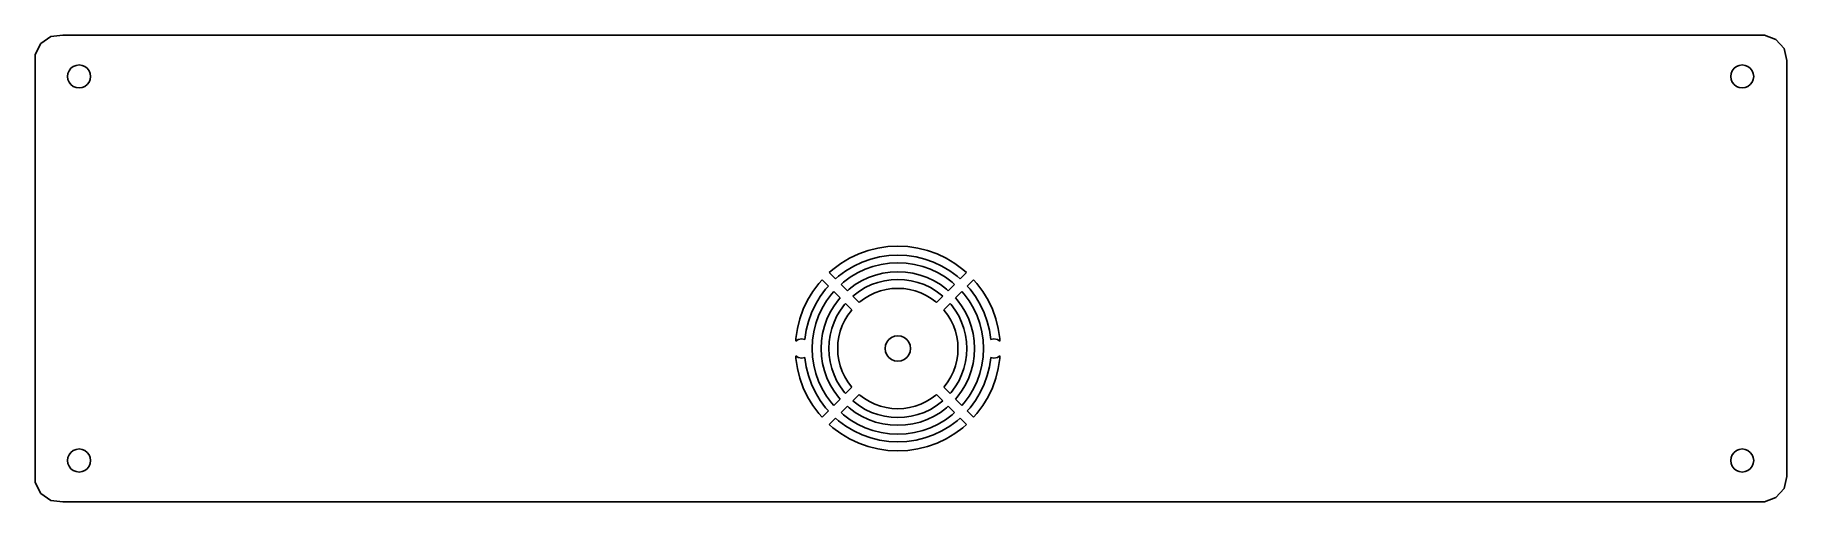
# Model space of a CAD drawing. Header units: metres. Extents: x 0 to 274, y 0 to 73.
import ezdxf

# ---------------------------------------------------------------- set-up
doc = ezdxf.new("R2010")
doc.units = ezdxf.units.M

msp = doc.modelspace()

# ---------------------------------------------------------------- linework, layer by layer
for p, q in [((1.00595, 71.6525), (0.11623, 69.9573)), ((2.58157, 72.7401), (1.00595, 71.6525)), ((4.48213, 72.9708), (2.58157, 72.7401)), ((270.482, 72.9708), (4.48213, 72.9708)), ((272.272, 72.2919), (270.482, 72.9708)), ((273.542, 70.8589), (272.272, 72.2919)), ((0.11623, 69.9573), (0.11623, 3.04272)), ((274, 69), (273.542, 70.8589)), ((274, 4), (274, 69)), ((5.2, 66.5), (5.26132, 66.9659)), ((5.26132, 66.0341), (5.2, 66.5)), ((5.26132, 66.9659), (5.44115, 67.4)), ((5.44115, 65.6), (5.26132, 66.0341)), ((5.44115, 67.4), (5.7272, 67.7728)), ((5.7272, 67.7728), (6.09999, 68.0588)), ((6.09999, 68.0588), (6.53412, 68.2387)), ((6.53412, 68.2387), (7, 68.3)), ((7, 68.3), (7.46587, 68.2387)), ((7.46587, 68.2387), (7.89999, 68.0588)), ((7.89999, 68.0588), (8.27278, 67.7728)), ((8.27278, 67.7728), (8.55884, 67.4)), ((8.55884, 67.4), (8.73866, 66.9659)), ((8.73866, 66.0341), (8.55884, 65.6)), ((8.73866, 66.9659), (8.79999, 66.5)), ((8.79999, 66.5), (8.73866, 66.0341)), ((265.2, 66.5), (265.261, 66.9659)), ((265.261, 66.0341), (265.2, 66.5)), ((265.261, 66.9659), (265.441, 67.4)), ((265.441, 65.6), (265.261, 66.0341)), ((265.441, 67.4), (265.727, 67.7728)), ((265.727, 67.7728), (266.1, 68.0588)), ((266.1, 68.0588), (266.534, 68.2387)), ((266.534, 68.2387), (267, 68.3)), ((267, 68.3), (267.466, 68.2387)), ((267.466, 68.2387), (267.9, 68.0588)), ((267.9, 68.0588), (268.273, 67.7728)), ((268.273, 67.7728), (268.559, 67.4)), ((268.559, 67.4), (268.739, 66.9659)), ((268.739, 66.0341), (268.559, 65.6)), ((268.739, 66.9659), (268.8, 66.5)), ((268.8, 66.5), (268.739, 66.0341)), ((5.7272, 65.2272), (5.44115, 65.6)), ((6.09999, 64.9411), (5.7272, 65.2272)), ((6.53412, 64.7613), (6.09999, 64.9411)), ((7, 64.7), (6.53412, 64.7613)), ((7.46587, 64.7613), (7, 64.7)), ((7.89999, 64.9411), (7.46587, 64.7613)), ((8.27278, 65.2272), (7.89999, 64.9411)), ((8.55884, 65.6), (8.27278, 65.2272)), ((265.727, 65.2272), (265.441, 65.6)), ((266.1, 64.9411), (265.727, 65.2272)), ((266.534, 64.7613), (266.1, 64.9411)), ((267, 64.7), (266.534, 64.7613)), ((267.466, 64.7613), (267, 64.7)), ((267.9, 64.9411), (267.466, 64.7613)), ((268.273, 65.2272), (267.9, 64.9411)), ((268.559, 65.6), (268.273, 65.2272)), ((127.458, 38.1107), (128.877, 38.7821)), ((128.877, 38.7821), (130.355, 39.311)), ((130.355, 39.311), (131.879, 39.6926)), ((131.879, 39.6926), (133.432, 39.9229)), ((133.569, 38.5297), (132.152, 38.3195)), ((133.432, 39.9229), (135, 40)), ((135, 38.6), (133.569, 38.5297)), ((135, 40), (136.568, 39.9229)), ((136.431, 38.5297), (135, 38.6)), ((137.848, 38.3195), (136.431, 38.5297)), ((136.568, 39.9229), (138.121, 39.6926)), ((138.121, 39.6926), (139.645, 39.311)), ((139.645, 39.311), (141.123, 38.7821)), ((141.123, 38.7821), (142.542, 38.1107)), ((124.28, 35.8516), (124.85, 36.3682)), ((125.27, 34.8616), (124.28, 35.8516)), ((124.85, 36.3682), (126.111, 37.3035)), ((126.889, 36.1395), (125.738, 35.2859)), ((126.111, 37.3035), (127.458, 38.1107)), ((128.118, 36.876), (126.889, 36.1395)), ((127.555, 35.1417), (128.683, 35.8177)), ((129.413, 37.4886), (128.118, 36.876)), ((128.683, 35.8177), (129.872, 36.38)), ((130.762, 37.9713), (129.413, 37.4886)), ((129.872, 36.38), (131.11, 36.823)), ((132.152, 38.3195), (130.762, 37.9713)), ((131.11, 36.823), (132.386, 37.1425)), ((132.659, 35.7694), (131.517, 35.4833)), ((132.386, 37.1425), (133.687, 37.3355)), ((133.824, 35.9422), (132.659, 35.7694)), ((133.687, 37.3355), (135, 37.4)), ((135, 36), (133.824, 35.9422)), ((135, 37.4), (136.313, 37.3355)), ((136.176, 35.9422), (135, 36)), ((137.341, 35.7694), (136.176, 35.9422)), ((136.313, 37.3355), (137.614, 37.1425)), ((138.483, 35.4833), (137.341, 35.7694)), ((137.614, 37.1425), (138.89, 36.823)), ((139.238, 37.9713), (137.848, 38.3195)), ((138.89, 36.823), (140.128, 36.38)), ((140.587, 37.4886), (139.238, 37.9713)), ((140.128, 36.38), (141.317, 35.8177)), ((141.882, 36.876), (140.587, 37.4886)), ((141.317, 35.8177), (142.445, 35.1417)), ((143.111, 36.1395), (141.882, 36.876)), ((142.542, 38.1107), (143.889, 37.3035)), ((144.262, 35.2859), (143.111, 36.1395)), ((143.889, 37.3035), (145.15, 36.3682)), ((145.72, 35.8516), (144.73, 34.8616)), ((145.15, 36.3682), (145.72, 35.8516)), ((120.889, 31.5423), (121.696, 32.8891)), ((121.696, 32.8891), (122.632, 34.1503)), ((122.632, 34.1503), (123.148, 34.7202)), ((123.714, 33.2621), (122.861, 32.1113)), ((123.148, 34.7202), (124.138, 33.7303)), ((124.138, 33.7303), (123.714, 33.2621)), ((124.642, 32.5009), (124.987, 32.8818)), ((124.987, 32.8818), (125.977, 31.8918)), ((125.738, 35.2859), (125.27, 34.8616)), ((126.118, 34.0131), (126.499, 34.3583)), ((127.108, 33.0232), (126.118, 34.0131)), ((126.499, 34.3583), (127.555, 35.1417)), ((127.387, 33.2761), (127.108, 33.0232)), ((128.333, 33.9776), (127.387, 33.2761)), ((128.149, 32.3485), (129, 32.9799)), ((129.343, 34.5831), (128.333, 33.9776)), ((129, 32.9799), (129.909, 33.5247)), ((130.408, 35.0865), (129.343, 34.5831)), ((129.909, 33.5247), (130.867, 33.9779)), ((131.517, 35.4833), (130.408, 35.0865)), ((130.867, 33.9779), (131.865, 34.3349)), ((132.271, 32.9952), (131.403, 32.6845)), ((131.865, 34.3349), (132.893, 34.5925)), ((133.166, 33.2194), (132.271, 32.9952)), ((132.893, 34.5925), (133.941, 34.748)), ((134.079, 33.3547), (133.166, 33.2194)), ((133.941, 34.748), (135, 34.8)), ((135, 33.4), (134.079, 33.3547)), ((135, 34.8), (136.059, 34.748)), ((135.921, 33.3547), (135, 33.4)), ((136.834, 33.2194), (135.921, 33.3547)), ((136.059, 34.748), (137.107, 34.5925)), ((137.729, 32.9952), (136.834, 33.2194)), ((137.107, 34.5925), (138.135, 34.3349)), ((138.597, 32.6845), (137.729, 32.9952)), ((138.135, 34.3349), (139.133, 33.9779)), ((139.592, 35.0865), (138.483, 35.4833)), ((139.133, 33.9779), (140.091, 33.5247)), ((140.657, 34.5831), (139.592, 35.0865)), ((140.091, 33.5247), (141, 32.9799)), ((141.667, 33.9776), (140.657, 34.5831)), ((141, 32.9799), (141.851, 32.3485)), ((142.613, 33.2761), (141.667, 33.9776)), ((142.445, 35.1417), (143.501, 34.3583)), ((142.892, 33.0232), (142.613, 33.2761)), ((143.882, 34.0131), (142.892, 33.0232)), ((143.501, 34.3583), (143.882, 34.0131)), ((144.023, 31.8918), (145.013, 32.8818)), ((144.73, 34.8616), (144.262, 35.2859)), ((145.013, 32.8818), (145.358, 32.5009)), ((145.862, 33.7303), (146.852, 34.7202)), ((146.286, 33.2621), (145.862, 33.7303)), ((147.139, 32.1113), (146.286, 33.2621)), ((146.852, 34.7202), (147.368, 34.1503)), ((147.368, 34.1503), (148.304, 32.8891)), ((148.304, 32.8891), (149.111, 31.5423)), ((120.218, 30.1229), (120.889, 31.5423)), ((122.124, 30.8824), (121.511, 29.5872)), ((122.861, 32.1113), (122.124, 30.8824)), ((122.62, 29.1279), (123.182, 30.3167)), ((123.182, 30.3167), (123.858, 31.4446)), ((123.858, 31.4446), (124.642, 32.5009)), ((125.022, 30.6668), (124.417, 29.6568)), ((125.724, 31.6127), (125.022, 30.6668)), ((125.977, 31.8918), (125.724, 31.6127)), ((126.02, 30.0002), (126.651, 30.8514)), ((126.651, 30.8514), (126.825, 31.0433)), ((126.825, 31.0433), (127.815, 30.0533)), ((127.957, 32.1746), (128.149, 32.3485)), ((128.947, 31.1847), (127.957, 32.1746)), ((129.037, 31.2663), (128.947, 31.1847)), ((129.778, 31.8158), (129.037, 31.2663)), ((130.569, 32.2901), (129.778, 31.8158)), ((131.403, 32.6845), (130.569, 32.2901)), ((139.431, 32.2901), (138.597, 32.6845)), ((140.222, 31.8158), (139.431, 32.2901)), ((140.963, 31.2663), (140.222, 31.8158)), ((141.053, 31.1847), (140.963, 31.2663)), ((142.043, 32.1746), (141.053, 31.1847)), ((141.851, 32.3485), (142.043, 32.1746)), ((142.185, 30.0533), (143.175, 31.0433)), ((143.175, 31.0433), (143.349, 30.8514)), ((143.349, 30.8514), (143.98, 30.0002)), ((144.276, 31.6127), (144.023, 31.8918)), ((144.978, 30.6668), (144.276, 31.6127)), ((145.583, 29.6568), (144.978, 30.6668)), ((145.358, 32.5009), (146.142, 31.4446)), ((146.142, 31.4446), (146.818, 30.3167)), ((146.818, 30.3167), (147.38, 29.1279)), ((147.876, 30.8824), (147.139, 32.1113)), ((148.489, 29.5872), (147.876, 30.8824)), ((149.111, 31.5423), (149.782, 30.1229)), ((119.307, 27.1214), (119.689, 28.6445)), ((119.689, 28.6445), (120.218, 30.1229)), ((121.029, 28.2381), (120.681, 26.8483)), ((121.511, 29.5872), (121.029, 28.2381)), ((121.857, 26.6142), (122.177, 27.8898)), ((122.177, 27.8898), (122.62, 29.1279)), ((123.517, 27.4834), (123.231, 26.3411)), ((123.913, 28.5922), (123.517, 27.4834)), ((124.417, 29.6568), (123.913, 28.5922)), ((124.665, 27.1351), (125.022, 28.133)), ((125.022, 28.133), (125.475, 29.0911)), ((125.475, 29.0911), (126.02, 30.0002)), ((126.316, 27.5972), (126.005, 26.7287)), ((126.71, 28.4311), (126.316, 27.5972)), ((127.184, 29.2224), (126.71, 28.4311)), ((127.734, 29.9633), (127.184, 29.2224)), ((127.815, 30.0533), (127.734, 29.9633)), ((142.266, 29.9633), (142.185, 30.0533)), ((142.816, 29.2224), (142.266, 29.9633)), ((143.29, 28.4311), (142.816, 29.2224)), ((143.684, 27.5972), (143.29, 28.4311)), ((143.995, 26.7287), (143.684, 27.5972)), ((143.98, 30.0002), (144.525, 29.0911)), ((144.525, 29.0911), (144.978, 28.133)), ((144.978, 28.133), (145.335, 27.1351)), ((146.087, 28.5922), (145.583, 29.6568)), ((146.483, 27.4834), (146.087, 28.5922)), ((146.769, 26.3411), (146.483, 27.4834)), ((147.38, 29.1279), (147.823, 27.8898)), ((147.823, 27.8898), (148.143, 26.6142)), ((148.971, 28.2381), (148.489, 29.5872)), ((149.319, 26.8483), (148.971, 28.2381)), ((149.782, 30.1229), (150.311, 28.6445)), ((150.311, 28.6445), (150.693, 27.1214)), ((119.056, 25.1386), (119.077, 25.5683)), ((119.426, 25.3858), (119.056, 25.1386)), ((119.077, 25.5683), (119.307, 27.1214)), ((120, 25.5), (119.426, 25.3858)), ((120.469, 25.4067), (120, 25.5)), ((120.47, 25.431), (120.469, 25.4067)), ((120.681, 26.8483), (120.47, 25.431)), ((121.6, 24), (121.665, 25.3134)), ((121.665, 25.3134), (121.857, 26.6142)), ((123.058, 25.1762), (123, 24)), ((123.231, 26.3411), (123.058, 25.1762)), ((124.2, 24), (124.252, 25.0586)), ((124.252, 25.0586), (124.408, 26.107)), ((124.408, 26.107), (124.665, 27.1351)), ((125.645, 24.9214), (125.6, 24)), ((125.781, 25.8338), (125.645, 24.9214)), ((126.005, 26.7287), (125.781, 25.8338)), ((133.068, 24.5176), (133.268, 25)), ((133.268, 25), (133.586, 25.4142)), ((133.586, 25.4142), (134, 25.732)), ((134, 25.732), (134.482, 25.9318)), ((134.482, 25.9318), (135, 26)), ((135, 26), (135.518, 25.9318)), ((135.518, 25.9318), (136, 25.732)), ((136, 25.732), (136.414, 25.4142)), ((136.414, 25.4142), (136.732, 25)), ((136.732, 25), (136.932, 24.5176)), ((144.219, 25.8338), (143.995, 26.7287)), ((144.355, 24.9214), (144.219, 25.8338)), ((144.4, 24), (144.355, 24.9214)), ((145.335, 27.1351), (145.592, 26.107)), ((145.592, 26.107), (145.748, 25.0586)), ((145.748, 25.0586), (145.8, 24)), ((146.942, 25.1762), (146.769, 26.3411)), ((147, 24), (146.942, 25.1762)), ((148.143, 26.6142), (148.335, 25.3134)), ((148.335, 25.3134), (148.4, 24)), ((149.53, 25.431), (149.319, 26.8483)), ((149.531, 25.4067), (149.53, 25.431)), ((150, 25.5), (149.531, 25.4067)), ((150.574, 25.3858), (150, 25.5)), ((150.944, 25.1386), (150.574, 25.3858)), ((150.693, 27.1214), (150.923, 25.5683)), ((150.923, 25.5683), (150.944, 25.1386)), ((119.077, 22.4317), (119.056, 22.8614)), ((119.056, 22.8614), (119.426, 22.6142)), ((119.307, 20.8786), (119.077, 22.4317)), ((119.426, 22.6142), (120, 22.5)), ((120, 22.5), (120.469, 22.5933)), ((120.469, 22.5933), (120.47, 22.569)), ((120.47, 22.569), (120.681, 21.1517)), ((121.665, 22.6866), (121.6, 24)), ((121.857, 21.3858), (121.665, 22.6866)), ((123, 24), (123.058, 22.8238)), ((123.058, 22.8238), (123.231, 21.6589)), ((124.252, 22.9414), (124.2, 24)), ((124.408, 21.893), (124.252, 22.9414)), ((125.6, 24), (125.645, 23.0786)), ((125.645, 23.0786), (125.781, 22.1662)), ((125.781, 22.1662), (126.005, 21.2713)), ((133, 24), (133.068, 24.5176)), ((133.068, 23.4824), (133, 24)), ((133.268, 23), (133.068, 23.4824)), ((133.586, 22.5858), (133.268, 23)), ((134, 22.2679), (133.586, 22.5858)), ((134.482, 22.0681), (134, 22.2679)), ((135, 22), (134.482, 22.0681)), ((135.518, 22.0681), (135, 22)), ((136, 22.2679), (135.518, 22.0681)), ((136.414, 22.5858), (136, 22.2679)), ((136.732, 23), (136.414, 22.5858)), ((136.932, 23.4824), (136.732, 23)), ((136.932, 24.5176), (137, 24)), ((137, 24), (136.932, 23.4824)), ((143.995, 21.2713), (144.219, 22.1662)), ((144.219, 22.1662), (144.355, 23.0786)), ((144.355, 23.0786), (144.4, 24)), ((145.748, 22.9414), (145.592, 21.893)), ((145.8, 24), (145.748, 22.9414)), ((146.769, 21.6589), (146.942, 22.8238)), ((146.942, 22.8238), (147, 24)), ((148.335, 22.6866), (148.143, 21.3858)), ((148.4, 24), (148.335, 22.6866)), ((149.319, 21.1517), (149.53, 22.569)), ((149.53, 22.569), (149.531, 22.5933)), ((149.531, 22.5933), (150, 22.5)), ((150, 22.5), (150.574, 22.6142)), ((150.574, 22.6142), (150.944, 22.8614)), ((150.923, 22.4317), (150.693, 20.8786)), ((150.944, 22.8614), (150.923, 22.4317)), ((119.689, 19.3555), (119.307, 20.8786)), ((120.218, 17.8771), (119.689, 19.3555)), ((120.681, 21.1517), (121.029, 19.7619)), ((121.029, 19.7619), (121.511, 18.4128)), ((122.177, 20.1102), (121.857, 21.3858)), ((122.62, 18.8721), (122.177, 20.1102)), ((123.231, 21.6589), (123.517, 20.5166)), ((123.517, 20.5166), (123.913, 19.4078)), ((123.913, 19.4078), (124.417, 18.3432)), ((124.665, 20.8649), (124.408, 21.893)), ((125.022, 19.867), (124.665, 20.8649)), ((125.475, 18.9089), (125.022, 19.867)), ((126.005, 21.2713), (126.316, 20.4028)), ((126.316, 20.4028), (126.71, 19.5689)), ((126.71, 19.5689), (127.184, 18.7776)), ((142.816, 18.7776), (143.29, 19.5689)), ((143.29, 19.5689), (143.684, 20.4028)), ((143.684, 20.4028), (143.995, 21.2713)), ((144.978, 19.867), (144.525, 18.9089)), ((145.335, 20.8649), (144.978, 19.867)), ((145.592, 21.893), (145.335, 20.8649)), ((145.583, 18.3432), (146.087, 19.4078)), ((146.087, 19.4078), (146.483, 20.5166)), ((146.483, 20.5166), (146.769, 21.6589)), ((147.823, 20.1102), (147.38, 18.8721)), ((148.143, 21.3858), (147.823, 20.1102)), ((148.489, 18.4128), (148.971, 19.7619)), ((148.971, 19.7619), (149.319, 21.1517)), ((150.311, 19.3555), (149.782, 17.8771)), ((150.693, 20.8786), (150.311, 19.3555)), ((120.889, 16.4577), (120.218, 17.8771)), ((121.696, 15.1109), (120.889, 16.4577)), ((121.511, 18.4128), (122.124, 17.1176)), ((122.124, 17.1176), (122.861, 15.8887)), ((123.182, 17.6833), (122.62, 18.8721)), ((123.858, 16.5554), (123.182, 17.6833)), ((124.642, 15.4991), (123.858, 16.5554)), ((124.417, 18.3432), (125.022, 17.3332)), ((125.022, 17.3332), (125.724, 16.3873)), ((126.02, 17.9998), (125.475, 18.9089)), ((126.651, 17.1486), (126.02, 17.9998)), ((126.825, 16.9567), (126.651, 17.1486)), ((127.815, 17.9467), (126.825, 16.9567)), ((127.184, 18.7776), (127.734, 18.0367)), ((127.734, 18.0367), (127.815, 17.9467)), ((127.957, 15.8254), (128.947, 16.8153)), ((128.947, 16.8153), (129.037, 16.7337)), ((129.037, 16.7337), (129.778, 16.1842)), ((140.222, 16.1842), (140.963, 16.7337)), ((140.963, 16.7337), (141.053, 16.8153)), ((141.053, 16.8153), (142.043, 15.8254)), ((142.185, 17.9467), (142.266, 18.0367)), ((143.175, 16.9567), (142.185, 17.9467)), ((142.266, 18.0367), (142.816, 18.7776)), ((143.349, 17.1486), (143.175, 16.9567)), ((143.98, 17.9998), (143.349, 17.1486)), ((144.525, 18.9089), (143.98, 17.9998)), ((144.276, 16.3873), (144.978, 17.3332)), ((144.978, 17.3332), (145.583, 18.3432)), ((146.142, 16.5554), (145.358, 15.4991)), ((146.818, 17.6833), (146.142, 16.5554)), ((147.38, 18.8721), (146.818, 17.6833)), ((147.139, 15.8887), (147.876, 17.1176)), ((147.876, 17.1176), (148.489, 18.4128)), ((149.111, 16.4577), (148.304, 15.1109)), ((149.782, 17.8771), (149.111, 16.4577)), ((122.632, 13.8497), (121.696, 15.1109)), ((123.148, 13.2798), (122.632, 13.8497)), ((122.861, 15.8887), (123.714, 14.7379)), ((124.138, 14.2697), (123.148, 13.2798)), ((123.714, 14.7379), (124.138, 14.2697)), ((124.987, 15.1182), (124.642, 15.4991)), ((125.977, 16.1082), (124.987, 15.1182)), ((125.724, 16.3873), (125.977, 16.1082)), ((126.118, 13.9869), (127.108, 14.9768)), ((126.499, 13.6417), (126.118, 13.9869)), ((127.108, 14.9768), (127.387, 14.7239)), ((127.387, 14.7239), (128.333, 14.0224)), ((128.149, 15.6515), (127.957, 15.8254)), ((129, 15.0201), (128.149, 15.6515)), ((128.333, 14.0224), (129.343, 13.4169)), ((129.909, 14.4753), (129, 15.0201)), ((129.778, 16.1842), (130.569, 15.7099)), ((130.867, 14.0221), (129.909, 14.4753)), ((130.569, 15.7099), (131.403, 15.3155)), ((131.865, 13.6651), (130.867, 14.0221)), ((131.403, 15.3155), (132.271, 15.0048)), ((132.271, 15.0048), (133.166, 14.7806)), ((133.166, 14.7806), (134.079, 14.6453)), ((134.079, 14.6453), (135, 14.6)), ((135, 14.6), (135.921, 14.6453)), ((135.921, 14.6453), (136.834, 14.7806)), ((136.834, 14.7806), (137.729, 15.0048)), ((137.729, 15.0048), (138.597, 15.3155)), ((139.133, 14.0221), (138.135, 13.6651)), ((138.597, 15.3155), (139.431, 15.7099)), ((140.091, 14.4753), (139.133, 14.0221)), ((139.431, 15.7099), (140.222, 16.1842)), ((141, 15.0201), (140.091, 14.4753)), ((140.657, 13.4169), (141.667, 14.0224)), ((141.851, 15.6515), (141, 15.0201)), ((141.667, 14.0224), (142.613, 14.7239)), ((142.043, 15.8254), (141.851, 15.6515)), ((142.613, 14.7239), (142.892, 14.9768)), ((142.892, 14.9768), (143.882, 13.9869)), ((143.882, 13.9869), (143.501, 13.6417)), ((144.023, 16.1082), (144.276, 16.3873)), ((145.013, 15.1182), (144.023, 16.1082)), ((145.358, 15.4991), (145.013, 15.1182)), ((145.862, 14.2697), (146.286, 14.7379)), ((146.852, 13.2798), (145.862, 14.2697)), ((146.286, 14.7379), (147.139, 15.8887)), ((147.368, 13.8497), (146.852, 13.2798)), ((148.304, 15.1109), (147.368, 13.8497)), ((124.28, 12.1484), (125.27, 13.1384)), ((124.85, 11.6318), (124.28, 12.1484)), ((126.111, 10.6965), (124.85, 11.6318)), ((125.27, 13.1384), (125.738, 12.7141)), ((125.738, 12.7141), (126.889, 11.8605)), ((127.555, 12.8583), (126.499, 13.6417)), ((126.889, 11.8605), (128.118, 11.124)), ((128.683, 12.1823), (127.555, 12.8583)), ((128.118, 11.124), (129.413, 10.5114)), ((129.872, 11.62), (128.683, 12.1823)), ((129.343, 13.4169), (130.408, 12.9135)), ((131.11, 11.177), (129.872, 11.62)), ((130.408, 12.9135), (131.517, 12.5167)), ((132.386, 10.8575), (131.11, 11.177)), ((131.517, 12.5167), (132.659, 12.2306)), ((132.893, 13.4075), (131.865, 13.6651)), ((132.659, 12.2306), (133.824, 12.0578)), ((133.941, 13.252), (132.893, 13.4075)), ((133.824, 12.0578), (135, 12)), ((135, 13.2), (133.941, 13.252)), ((136.059, 13.252), (135, 13.2)), ((135, 12), (136.176, 12.0578)), ((137.107, 13.4075), (136.059, 13.252)), ((136.176, 12.0578), (137.341, 12.2306)), ((138.135, 13.6651), (137.107, 13.4075)), ((137.341, 12.2306), (138.483, 12.5167)), ((138.89, 11.177), (137.614, 10.8575)), ((138.483, 12.5167), (139.592, 12.9135)), ((140.128, 11.62), (138.89, 11.177)), ((139.592, 12.9135), (140.657, 13.4169)), ((141.317, 12.1823), (140.128, 11.62)), ((140.587, 10.5114), (141.882, 11.124)), ((142.445, 12.8583), (141.317, 12.1823)), ((141.882, 11.124), (143.111, 11.8605)), ((143.501, 13.6417), (142.445, 12.8583)), ((143.111, 11.8605), (144.262, 12.7141)), ((145.15, 11.6318), (143.889, 10.6965)), ((144.262, 12.7141), (144.73, 13.1384)), ((144.73, 13.1384), (145.72, 12.1484)), ((145.72, 12.1484), (145.15, 11.6318)), ((6.09999, 8.05884), (6.53412, 8.23866)), ((6.53412, 8.23866), (7, 8.29999)), ((7, 8.29999), (7.46587, 8.23866)), ((7.46587, 8.23866), (7.89999, 8.05884)), ((127.458, 9.88927), (126.111, 10.6965)), ((128.877, 9.21794), (127.458, 9.88927)), ((130.355, 8.68896), (128.877, 9.21794)), ((129.413, 10.5114), (130.762, 10.0287)), ((131.879, 8.30745), (130.355, 8.68896)), ((130.762, 10.0287), (132.152, 9.68054)), ((133.432, 8.07706), (131.879, 8.30745)), ((132.152, 9.68054), (133.569, 9.47031)), ((133.687, 10.6645), (132.386, 10.8575)), ((133.569, 9.47031), (135, 9.40001)), ((135, 10.6), (133.687, 10.6645)), ((136.313, 10.6645), (135, 10.6)), ((135, 9.40001), (136.431, 9.47031)), ((137.614, 10.8575), (136.313, 10.6645)), ((136.431, 9.47031), (137.848, 9.68054)), ((138.121, 8.30745), (136.568, 8.07706)), ((137.848, 9.68054), (139.238, 10.0287)), ((139.645, 8.68896), (138.121, 8.30745)), ((139.238, 10.0287), (140.587, 10.5114)), ((141.123, 9.21794), (139.645, 8.68896)), ((142.542, 9.88927), (141.123, 9.21794)), ((143.889, 10.6965), (142.542, 9.88927)), ((266.1, 8.05884), (266.534, 8.23866)), ((266.534, 8.23866), (267, 8.29999)), ((267, 8.29999), (267.466, 8.23866)), ((267.466, 8.23866), (267.9, 8.05884)), ((5.2, 6.5), (5.26132, 6.96587)), ((5.26132, 6.03412), (5.2, 6.5)), ((5.26132, 6.96587), (5.44115, 7.39999)), ((5.44115, 5.59999), (5.26132, 6.03412)), ((5.44115, 7.39999), (5.7272, 7.77278)), ((5.7272, 5.2272), (5.44115, 5.59999)), ((5.7272, 7.77278), (6.09999, 8.05884)), ((7.89999, 8.05884), (8.27278, 7.77278)), ((8.27278, 7.77278), (8.55884, 7.39999)), ((8.55884, 5.59999), (8.27278, 5.2272)), ((8.55884, 7.39999), (8.73866, 6.96587)), ((8.73866, 6.03412), (8.55884, 5.59999)), ((8.73866, 6.96587), (8.79999, 6.5)), ((8.79999, 6.5), (8.73866, 6.03412)), ((135, 8), (133.432, 8.07706)), ((136.568, 8.07706), (135, 8)), ((265.2, 6.5), (265.261, 6.96587)), ((265.261, 6.03412), (265.2, 6.5)), ((265.261, 6.96587), (265.441, 7.39999)), ((265.441, 5.59999), (265.261, 6.03412)), ((265.441, 7.39999), (265.727, 7.77278)), ((265.727, 5.2272), (265.441, 5.59999)), ((265.727, 7.77278), (266.1, 8.05884)), ((267.9, 8.05884), (268.273, 7.77278)), ((268.273, 7.77278), (268.559, 7.39999)), ((268.559, 5.59999), (268.273, 5.2272)), ((268.559, 7.39999), (268.739, 6.96587)), ((268.739, 6.03412), (268.559, 5.59999)), ((268.739, 6.96587), (268.8, 6.5)), ((268.8, 6.5), (268.739, 6.03412)), ((0.11623, 3.04272), (1.00595, 1.3475)), ((6.09999, 4.94115), (5.7272, 5.2272)), ((6.53412, 4.76132), (6.09999, 4.94115)), ((7, 4.7), (6.53412, 4.76132)), ((7.46587, 4.76132), (7, 4.7)), ((7.89999, 4.94115), (7.46587, 4.76132)), ((8.27278, 5.2272), (7.89999, 4.94115)), ((266.1, 4.94115), (265.727, 5.2272)), ((266.534, 4.76132), (266.1, 4.94115)), ((267, 4.7), (266.534, 4.76132)), ((267.466, 4.76132), (267, 4.7)), ((267.9, 4.94115), (267.466, 4.76132)), ((268.273, 5.2272), (267.9, 4.94115)), ((273.542, 2.1411), (274, 4)), ((1.00595, 1.3475), (2.58157, 0.25993)), ((2.58157, 0.25993), (4.48213, 0.02916)), ((4.48213, 0.02916), (270.482, 0.02916)), ((270.482, 0.02916), (272.272, 0.70805)), ((272.272, 0.70805), (273.542, 2.1411))]:
    msp.add_line(p, q)

doc.saveas('drawing.dxf')
